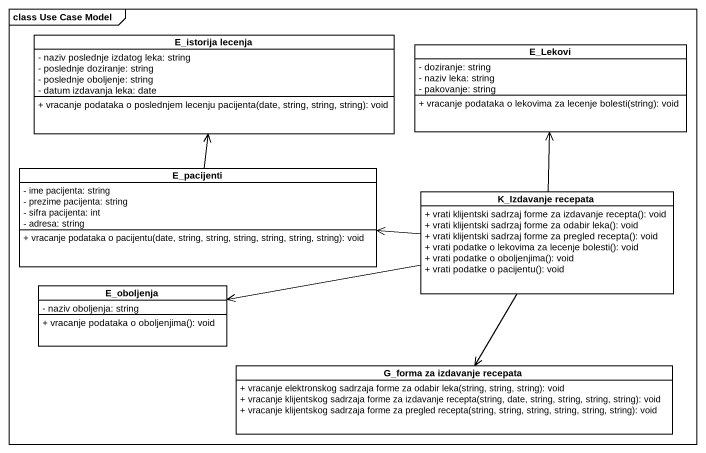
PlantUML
@startuml
mainframe class Use Case Model
hide circle
hide empty members
skinparam classAttributeIconSize 0
class "E_istorija lecenja" as E_istorija_lecenja {
  - naziv poslednje izdatog leka: string
  - poslednje doziranje: string
  - poslednje oboljenje: string
  - datum izdavanja leka: date
  + vracanje podataka o poslednjem lecenju pacijenta(date, string, string, string): void
}
class E_Lekovi {
  - doziranje: string
  - naziv leka: string
  - pakovanje: string
  + vracanje podataka o lekovima za lecenje bolesti(string): void
}
class E_pacijenti {
  - ime pacijenta: string
  - prezime pacijenta: string
  - sifra pacijenta: int
  - adresa: string
  + vracanje podataka o pacijentu(date, string, string, string, string, string, string): void
}
class "K_Izdavanje recepata" as K_Izdavanje_recepata {
  + vrati klijentski sadrzaj forme za izdavanje recepta(): void
  + vrati klijentski sadrzaj forme za odabir leka(): void
  + vrati klijentski sadrzaj forme za pregled recepta(): void
  + vrati podatke o lekovima za lecenje bolesti(): void
  + vrati podatke o oboljenjima(): void
  + vrati podatke o pacijentu(): void
}
class E_oboljenja {
  - naziv oboljenja: string
  + vracanje podataka o oboljenjima(): void
}
class "G_forma za izdavanje recepata" as G_forma_za_izdavanje {
  + vracanje elektronskog sadrzaja forme za odabir leka(string, string, string): void
  + vracanje klijentskog sadrzaja forme za izdavanje recepta(string, date, string, string, string, string): void
  + vracanje klijentskog sadrzaja forme za pregled recepta(string, string, string, string, string, string): void
}
E_pacijenti -up-> E_istorija_lecenja
K_Izdavanje_recepata -up-> E_Lekovi
K_Izdavanje_recepata -left-> E_pacijenti
K_Izdavanje_recepata -left-> E_oboljenja
K_Izdavanje_recepata --> G_forma_za_izdavanje
@enduml
